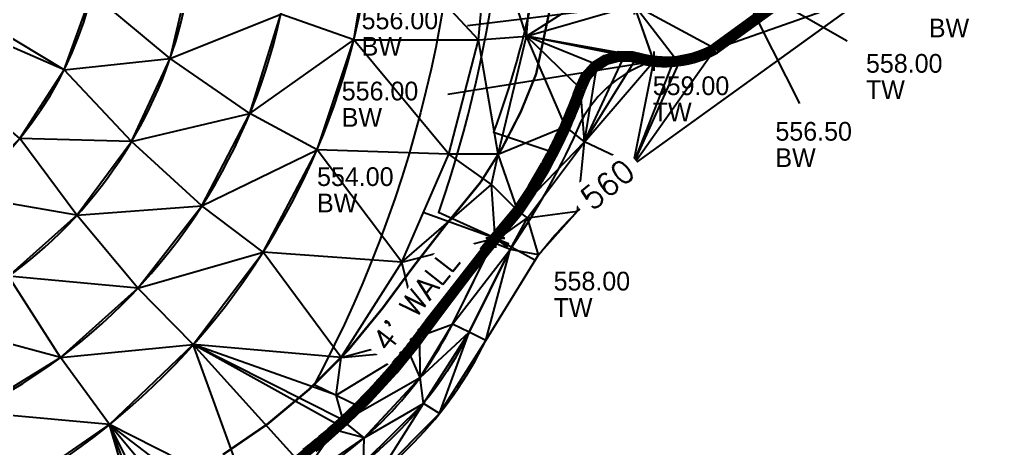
# Model space of a CAD drawing. Header units: inches. Extents: x 2461366 to 2469791, y 7062737 to 7065282.
# Drawn here: x 2467310.7 to 2467521.4, y 7064104 to 7064195.5 of the extents above; entities that cross this region are included whole.
import ezdxf

# ---------------------------------------------------------------- set-up
doc = ezdxf.new("R2010")
doc.units = ezdxf.units.IN
doc.header["$LTSCALE"] = 60
doc.header["$MEASUREMENT"] = 0
doc.linetypes.add('DASHED2', pattern=[0.375, 0.25, -0.125])
for name, color, linetype in [('3D', 5, 'Continuous'), ('CONC LABEL', 7, 'Continuous'), ('CONT MJR LABEL', 4, 'Continuous'), ('CONTOURS', 35, 'Continuous'), ('PROP TRAIL', 3, 'Continuous'), ('Proposed Ground-C-TINN', 7, 'Continuous'), ('Proposed Ground-C-TINN-BNDY', 7, 'Continuous'), ('WALL', 6, 'Continuous')]:
    doc.layers.add(name, color=color, linetype=linetype)
doc.styles.add('L80', font='simplex', dxfattribs={"height": 4.8})

# ---------------------------------------------------------------- blocks, each defined once
blk = doc.blocks.new('*U17')
at = {"layer": 'CONC LABEL', "color": 7, "linetype": 'Continuous'}
for p, q in [((-23.98, 19.4), (-23.98, 15.4)), ((-21.98, 17.4), (-25.98, 17.4)), ((0, 6.22), (-23.98, 17.4))]:
    blk.add_line(p, q, dxfattribs=at)
blk.add_lwpolyline([(-23.98, 17.4), (-21.43, 15.77), (-21.09, 16.49)], close=True, dxfattribs=at)
blk.add_circle((-23.98, 17.4), 1, dxfattribs=at)
at = {"layer": 'CONC LABEL', "color": 7, "char_height": 4, "attachment_point": 4}
for s, insert in [('557.00', (4, 2.8)), ('BW', (4, -2.8))]:
    blk.add_mtext(s, dxfattribs=dict(at, insert=insert))
blk = doc.blocks.new('*U32')
at = {"layer": 'CONC LABEL', "color": 7, "linetype": 'Continuous'}
for p, q in [((70.75, 11.24, -555), (70.75, 7.24, -555)), ((26.67, 2.15, -128.89), (70.75, 9.24, -555)), ((72.75, 9.24, -555), (68.75, 9.24, -555))]:
    blk.add_line(p, q, dxfattribs=at)
at = {"layer": 'CONC LABEL', "color": 7, "linetype": 'Continuous', "extrusion": (0.98192, 0.158032, 0.10421), "elevation": 13.09}
blk.add_lwpolyline([(-2.12, -559.41), (-2.08, -556.41), (-2.16, -556.41)], close=True, dxfattribs=at)
at = {"layer": 'CONC LABEL', "color": 7, "linetype": 'Continuous'}
blk.add_circle((70.75, 9.24, -555), 1, dxfattribs=at)
at = {"layer": 'CONC LABEL', "color": 7, "char_height": 4, "attachment_point": 4}
for s, insert in [('556.00', (4, 2.8)), ('BW', (4, -2.8))]:
    blk.add_mtext(s, dxfattribs=dict(at, insert=insert))
blk = doc.blocks.new('*U33')
at = {"layer": 'CONC LABEL', "color": 7, "linetype": 'Continuous'}
for p, q in [((4.25, 10.01), (4.25, 6.01)), ((6.25, 8.01), (2.25, 8.01))]:
    blk.add_line(p, q, dxfattribs=at)
blk.add_circle((4.25, 8.01), 1, dxfattribs=at)
at = {"layer": 'CONC LABEL', "color": 7, "char_height": 4, "attachment_point": 4}
for s, insert in [('559.00', (4, 2.8)), ('TW', (4, -2.8))]:
    blk.add_mtext(s, dxfattribs=dict(at, insert=insert))
blk = doc.blocks.new('*U34')
at = {"layer": 'CONC LABEL', "color": 7, "linetype": 'Continuous'}
for p, q in [((26.67, -4.79, -256.1), (42.07, -10.32, -552)), ((42.07, -8.32, -552), (42.07, -12.32, -552)), ((44.07, -10.32, -552), (40.07, -10.32, -552))]:
    blk.add_line(p, q, dxfattribs=at)
at = {"layer": 'CONC LABEL', "color": 7, "linetype": 'Continuous', "extrusion": (0.939749, -0.337373, 0.055233), "elevation": 12.53}
blk.add_lwpolyline([(4.51, -553.54), (4.53, -550.54), (4.48, -550.54)], close=True, dxfattribs=at)
at = {"layer": 'CONC LABEL', "color": 7, "linetype": 'Continuous'}
blk.add_circle((42.07, -10.32, -552), 1, dxfattribs=at)
at = {"layer": 'CONC LABEL', "color": 7, "char_height": 4, "attachment_point": 4}
for s, insert in [('554.00', (4, 2.8)), ('BW', (4, -2.8))]:
    blk.add_mtext(s, dxfattribs=dict(at, insert=insert))
blk = doc.blocks.new('*U35')
at = {"layer": 'CONC LABEL', "color": 7, "linetype": 'Continuous'}
for p, q in [((-8.44, 13.91), (-8.44, 9.91)), ((-6.44, 11.91), (-10.44, 11.91)), ((0, 7.29), (-8.44, 11.91))]:
    blk.add_line(p, q, dxfattribs=at)
blk.add_lwpolyline([(-8.44, 11.91), (-6, 10.12), (-5.62, 10.82)], close=True, dxfattribs=at)
blk.add_circle((-8.44, 11.91), 1, dxfattribs=at)
at = {"layer": 'CONC LABEL', "color": 7, "char_height": 4, "attachment_point": 4}
for s, insert in [('558.00', (4, 2.8)), ('TW', (4, -2.8))]:
    blk.add_mtext(s, dxfattribs=dict(at, insert=insert))
blk = doc.blocks.new('*U47')
at = {"layer": 'CONC LABEL', "color": 7, "linetype": 'Continuous'}
for p, q in [((62.31, 7.98), (62.31, 3.98)), ((26.67, 1.63), (62.31, 5.98)), ((64.31, 5.98), (60.31, 5.98))]:
    blk.add_line(p, q, dxfattribs=at)
blk.add_lwpolyline([(62.31, 5.98), (59.29, 6.02), (59.38, 5.22)], close=True, dxfattribs=at)
blk.add_circle((62.31, 5.98), 1, dxfattribs=at)
at = {"layer": 'CONC LABEL', "color": 7, "char_height": 4, "attachment_point": 4}
for s, insert in [('556.00', (4, 2.8)), ('BW', (4, -2.8))]:
    blk.add_mtext(s, dxfattribs=dict(at, insert=insert))
blk = doc.blocks.new('*U50')
at = {"layer": 'CONC LABEL', "color": 7, "linetype": 'Continuous'}
for p, q in [((-4.29, 37.43), (-4.29, 33.43)), ((-2.29, 35.43), (-6.29, 35.43)), ((9.21, 8.8), (-4.29, 35.43))]:
    blk.add_line(p, q, dxfattribs=at)
blk.add_lwpolyline([(-4.29, 35.43), (-3.29, 32.57), (-2.58, 32.94)], close=True, dxfattribs=at)
blk.add_circle((-4.29, 35.43), 1, dxfattribs=at)
at = {"layer": 'CONC LABEL', "color": 7, "char_height": 4, "attachment_point": 4}
for s, insert in [('556.50', (4, 2.8)), ('BW', (4, -2.8))]:
    blk.add_mtext(s, dxfattribs=dict(at, insert=insert))
blk = doc.blocks.new('*U51')
at = {"layer": 'CONC LABEL', "color": 7, "linetype": 'Continuous'}
for p, q in [((-21.77, 21.09), (-25.77, 21.09)), ((-23.77, 23.09), (-23.77, 19.09)), ((0, 7.58), (-23.77, 21.09))]:
    blk.add_line(p, q, dxfattribs=at)
blk.add_lwpolyline([(-23.77, 21.09), (-21.36, 19.26), (-20.96, 19.96)], close=True, dxfattribs=at)
blk.add_circle((-23.77, 21.09), 1, dxfattribs=at)
at = {"layer": 'CONC LABEL', "color": 7, "char_height": 4, "attachment_point": 4}
for s, insert in [('558.00', (4, 2.8)), ('TW', (4, -2.8))]:
    blk.add_mtext(s, dxfattribs=dict(at, insert=insert))

msp = doc.modelspace()

# ---------------------------------------------------------------- linework, layer by layer
at = {"layer": '3D'}
for points in [[(2467445.7, 7064187.75, 555), (2467445.77, 7064187.74, 555), (2467445.83, 7064187.73, 555), (2467445.89, 7064187.72, 555), (2467445.9, 7064187.72, 555), (2467446.97, 7064187.6, 555.04), (2467448.04, 7064187.53, 555.08), (2467449.12, 7064187.51, 555.13), (2467450.19, 7064187.55, 555.17), (2467451.26, 7064187.65, 555.21), (2467452.32, 7064187.81, 555.25), (2467453.37, 7064188.02, 555.3), (2467454.42, 7064188.28, 555.34), (2467455.44, 7064188.6, 555.38), (2467456.45, 7064188.97, 555.42), (2467457.44, 7064189.39, 555.47), (2467458.4, 7064189.86, 555.51), (2467458.81, 7064190.08, 555.53), (2467468.52, 7064197.16, 556), (2467484.62, 7064208.88, 557), (2467500.53, 7064221.4, 558), (2467516.7, 7064233.17, 559), (2467533.25, 7064244.3, 560)], [(2467445.64, 7064185.72, 559), (2467446.8, 7064185.59, 559.01), (2467447.96, 7064185.52, 559.02), (2467449.12, 7064185.52, 559.03), (2467450.28, 7064185.57, 559.04), (2467451.44, 7064185.68, 559.05), (2467452.59, 7064185.84, 559.07), (2467453.73, 7064186.07, 559.08), (2467454.86, 7064186.35, 559.09), (2467455.98, 7064186.69, 559.1), (2467457.07, 7064187.08, 559.11), (2467458.14, 7064187.53, 559.12), (2467459.19, 7064188.03, 559.13), (2467459.88, 7064188.39, 559.14), (2467485.84, 7064207.29, 559.44)], [(2467412.05, 7064150.08, 554), (2467414.56, 7064153.12, 554.07), (2467416.35, 7064155.27, 554.12), (2467419.44, 7064159.92, 554.22), (2467422.34, 7064164.84, 554.32), (2467422.52, 7064165.16, 554.33), (2467422.7, 7064165.49, 554.34), (2467422.88, 7064165.82, 554.34), (2467423.05, 7064166.15, 554.35), (2467423.23, 7064166.48, 554.36), (2467423.41, 7064166.81, 554.36), (2467423.58, 7064167.14, 554.37), (2467423.75, 7064167.47, 554.38), (2467423.92, 7064167.8, 554.38), (2467424.09, 7064168.13, 554.39), (2467424.26, 7064168.47, 554.4), (2467424.43, 7064168.8, 554.4), (2467424.6, 7064169.14, 554.41), (2467424.76, 7064169.47, 554.42), (2467424.93, 7064169.81, 554.42), (2467425.09, 7064170.14, 554.43), (2467425.25, 7064170.48, 554.44), (2467425.41, 7064170.82, 554.44), (2467425.57, 7064171.15, 554.45), (2467425.73, 7064171.49, 554.46), (2467425.89, 7064171.83, 554.46), (2467426.04, 7064172.17, 554.47), (2467426.2, 7064172.51, 554.48), (2467426.35, 7064172.85, 554.48), (2467426.5, 7064173.19, 554.49), (2467426.65, 7064173.53, 554.5), (2467426.8, 7064173.88, 554.5), (2467426.95, 7064174.22, 554.51), (2467427.1, 7064174.56, 554.52), (2467427.25, 7064174.91, 554.52), (2467427.39, 7064175.25, 554.53), (2467427.54, 7064175.6, 554.54), (2467427.68, 7064175.94, 554.54), (2467427.82, 7064176.29, 554.55), (2467427.96, 7064176.63, 554.56), (2467428.1, 7064176.98, 554.57), (2467428.24, 7064177.33, 554.57), (2467428.38, 7064177.67, 554.58), (2467428.51, 7064178.02, 554.59), (2467428.65, 7064178.37, 554.59), (2467428.78, 7064178.72, 554.6), (2467428.91, 7064179.07, 554.61), (2467429.04, 7064179.42, 554.61), (2467429.17, 7064179.77, 554.62), (2467429.3, 7064180.12, 554.63), (2467429.42, 7064180.47, 554.63), (2467429.55, 7064180.83, 554.64), (2467429.64, 7064181.09, 554.64), (2467430.95, 7064183.9, 554.7), (2467433.01, 7064186.23, 554.76), (2467435.64, 7064187.87, 554.81), (2467438.64, 7064188.69, 554.87), (2467441.74, 7064188.62, 554.92), (2467442.94, 7064188.35, 554.95), (2467443, 7064188.33, 554.95), (2467443.06, 7064188.31, 554.95), (2467443.12, 7064188.3, 554.95), (2467443.18, 7064188.28, 554.95), (2467443.24, 7064188.26, 554.95), (2467443.3, 7064188.24, 554.95), (2467443.36, 7064188.23, 554.95), (2467443.42, 7064188.21, 554.95), (2467443.48, 7064188.2, 554.96), (2467443.54, 7064188.18, 554.96), (2467443.6, 7064188.16, 554.96), (2467443.67, 7064188.15, 554.96), (2467443.73, 7064188.13, 554.96), (2467443.79, 7064188.12, 554.96), (2467443.85, 7064188.1, 554.96), (2467443.91, 7064188.09, 554.96), (2467443.97, 7064188.07, 554.96), (2467444.03, 7064188.06, 554.97), (2467444.09, 7064188.04, 554.97), (2467444.16, 7064188.03, 554.97), (2467444.22, 7064188.02, 554.97), (2467444.28, 7064188, 554.97), (2467444.34, 7064187.99, 554.97), (2467444.4, 7064187.98, 554.97), (2467444.46, 7064187.96, 554.97), (2467444.52, 7064187.95, 554.97), (2467444.59, 7064187.94, 554.98), (2467444.65, 7064187.93, 554.98), (2467444.71, 7064187.91, 554.98), (2467444.77, 7064187.9, 554.98), (2467444.83, 7064187.89, 554.98), (2467444.9, 7064187.88, 554.98), (2467444.96, 7064187.87, 554.98), (2467445.02, 7064187.86, 554.98), (2467445.08, 7064187.84, 554.99), (2467445.14, 7064187.83, 554.99), (2467445.21, 7064187.82, 554.99), (2467445.27, 7064187.81, 554.99), (2467445.33, 7064187.8, 554.99), (2467445.39, 7064187.79, 554.99), (2467445.46, 7064187.78, 554.99), (2467445.52, 7064187.78, 554.99), (2467445.58, 7064187.77, 554.99), (2467445.64, 7064187.76, 555), (2467445.7, 7064187.75, 555), (2467445.77, 7064187.74, 555), (2467445.83, 7064187.73, 555), (2467445.89, 7064187.72, 555), (2467445.9, 7064187.72, 555)], [(2467374.05, 7064103.3, 556), (2467376.05, 7064104.96, 556), (2467380.71, 7064109.09, 556), (2467385.82, 7064114.09, 556.28), (2467391.3, 7064120.09, 556.6), (2467395.85, 7064125.7, 556.89), (2467398.24, 7064128.91, 557.05), (2467401.7, 7064133.59, 557.28), (2467404.82, 7064137.71, 557.48), (2467407.59, 7064141.28, 557.66), (2467410.56, 7064145.04, 557.85), (2467412.99, 7064148.06, 558), (2467417.94, 7064154.05, 558.14), (2467418.53, 7064154.89, 558.16), (2467419.1, 7064155.74, 558.18), (2467419.67, 7064156.59, 558.2), (2467420.23, 7064157.44, 558.22), (2467420.78, 7064158.3, 558.24), (2467421.33, 7064159.17, 558.25), (2467421.86, 7064160.04, 558.27), (2467422.39, 7064160.92, 558.29), (2467422.91, 7064161.8, 558.31), (2467423.42, 7064162.68, 558.33), (2467423.93, 7064163.58, 558.35), (2467424.42, 7064164.47, 558.37), (2467424.91, 7064165.37, 558.39), (2467425.38, 7064166.28, 558.4), (2467425.85, 7064167.18, 558.42), (2467426.31, 7064168.1, 558.44), (2467426.77, 7064169.02, 558.46), (2467427.21, 7064169.94, 558.48), (2467427.64, 7064170.86, 558.5), (2467428.07, 7064171.79, 558.52), (2467428.49, 7064172.73, 558.54), (2467428.89, 7064173.67, 558.55), (2467429.29, 7064174.61, 558.57), (2467429.68, 7064175.55, 558.59), (2467430.06, 7064176.5, 558.61), (2467430.44, 7064177.46, 558.63), (2467430.8, 7064178.41, 558.65), (2467431.15, 7064179.37, 558.67), (2467431.5, 7064180.34, 558.69), (2467431.55, 7064180.47, 558.69), (2467432.61, 7064182.78, 558.73), (2467434.29, 7064184.69, 558.78), (2467436.44, 7064186.04, 558.83), (2467438.9, 7064186.71, 558.87), (2467441.44, 7064186.64, 558.92), (2467442.38, 7064186.43, 558.94), (2467442.43, 7064186.41, 558.94), (2467442.48, 7064186.4, 558.94), (2467442.53, 7064186.39, 558.94), (2467442.58, 7064186.37, 558.94), (2467442.64, 7064186.36, 558.94), (2467442.69, 7064186.34, 558.94), (2467442.74, 7064186.33, 558.95), (2467442.79, 7064186.31, 558.95), (2467442.84, 7064186.3, 558.95), (2467442.89, 7064186.29, 558.95), (2467442.95, 7064186.27, 558.95), (2467443, 7064186.26, 558.95), (2467443.05, 7064186.25, 558.95), (2467443.1, 7064186.23, 558.95), (2467443.15, 7064186.22, 558.95), (2467443.2, 7064186.21, 558.95), (2467443.26, 7064186.19, 558.96), (2467443.31, 7064186.18, 558.96), (2467443.36, 7064186.17, 558.96), (2467443.41, 7064186.16, 558.96), (2467443.46, 7064186.14, 558.96), (2467443.51, 7064186.13, 558.96), (2467443.57, 7064186.12, 558.96), (2467443.62, 7064186.11, 558.96), (2467443.67, 7064186.09, 558.96), (2467443.72, 7064186.08, 558.96), (2467443.77, 7064186.07, 558.97), (2467443.83, 7064186.06, 558.97), (2467443.88, 7064186.05, 558.97), (2467443.93, 7064186.04, 558.97), (2467443.98, 7064186.02, 558.97), (2467444.03, 7064186.01, 558.97), (2467444.09, 7064186, 558.97), (2467444.14, 7064185.99, 558.97), (2467444.19, 7064185.98, 558.97), (2467444.24, 7064185.97, 558.97), (2467444.3, 7064185.96, 558.97), (2467444.35, 7064185.95, 558.98), (2467444.4, 7064185.94, 558.98), (2467444.45, 7064185.93, 558.98), (2467444.5, 7064185.91, 558.98), (2467444.56, 7064185.9, 558.98), (2467444.61, 7064185.89, 558.98), (2467444.66, 7064185.88, 558.98), (2467444.71, 7064185.87, 558.98), (2467444.77, 7064185.86, 558.98), (2467444.82, 7064185.85, 558.98), (2467444.87, 7064185.84, 558.99), (2467444.92, 7064185.84, 558.99), (2467444.98, 7064185.83, 558.99), (2467445.03, 7064185.82, 558.99), (2467445.08, 7064185.81, 558.99), (2467445.13, 7064185.8, 558.99), (2467445.19, 7064185.79, 558.99), (2467445.24, 7064185.78, 558.99), (2467445.29, 7064185.77, 558.99), (2467445.34, 7064185.76, 558.99), (2467445.4, 7064185.75, 559), (2467445.45, 7064185.75, 559), (2467445.5, 7064185.74, 559), (2467445.55, 7064185.73, 559), (2467445.61, 7064185.72, 559), (2467445.64, 7064185.72, 559)], [(2467379.49, 7064110.67, 553), (2467382.22, 7064113.3, 553.07), (2467384.91, 7064116.03, 553.15), (2467385.08, 7064116.21, 553.15), (2467385.26, 7064116.39, 553.16), (2467385.43, 7064116.57, 553.16), (2467385.6, 7064116.75, 553.17), (2467385.77, 7064116.94, 553.17), (2467385.94, 7064117.12, 553.18), (2467386.12, 7064117.3, 553.18), (2467386.29, 7064117.49, 553.19), (2467386.46, 7064117.67, 553.19), (2467386.63, 7064117.85, 553.2), (2467386.8, 7064118.04, 553.2), (2467386.97, 7064118.22, 553.21), (2467387.13, 7064118.41, 553.21), (2467387.3, 7064118.59, 553.22), (2467387.47, 7064118.78, 553.22), (2467387.64, 7064118.96, 553.23), (2467387.81, 7064119.15, 553.23), (2467387.97, 7064119.34, 553.24), (2467388.14, 7064119.52, 553.24), (2467388.31, 7064119.71, 553.25), (2467388.47, 7064119.9, 553.25), (2467388.64, 7064120.08, 553.26), (2467388.8, 7064120.27, 553.26), (2467388.97, 7064120.46, 553.27), (2467389.13, 7064120.65, 553.27), (2467389.3, 7064120.84, 553.28), (2467389.46, 7064121.03, 553.28), (2467389.63, 7064121.22, 553.29), (2467389.79, 7064121.41, 553.29), (2467389.95, 7064121.6, 553.3), (2467390.12, 7064121.79, 553.3), (2467390.28, 7064121.98, 553.31), (2467390.44, 7064122.17, 553.31), (2467390.6, 7064122.36, 553.32), (2467390.76, 7064122.55, 553.32), (2467390.92, 7064122.74, 553.32), (2467391.08, 7064122.94, 553.33), (2467391.24, 7064123.13, 553.33), (2467391.4, 7064123.32, 553.34), (2467391.56, 7064123.51, 553.34), (2467391.72, 7064123.71, 553.35), (2467391.88, 7064123.9, 553.35), (2467392.04, 7064124.1, 553.36), (2467392.2, 7064124.29, 553.36), (2467392.35, 7064124.48, 553.37), (2467392.51, 7064124.68, 553.37), (2467392.67, 7064124.87, 553.38), (2467392.82, 7064125.07, 553.38), (2467392.98, 7064125.27, 553.39), (2467393.14, 7064125.46, 553.39), (2467393.29, 7064125.66, 553.4), (2467393.45, 7064125.86, 553.4), (2467393.6, 7064126.05, 553.41), (2467393.75, 7064126.25, 553.41), (2467393.91, 7064126.45, 553.42), (2467394.06, 7064126.65, 553.42), (2467394.21, 7064126.84, 553.43), (2467394.37, 7064127.04, 553.43), (2467394.52, 7064127.24, 553.44), (2467394.67, 7064127.44, 553.44), (2467394.82, 7064127.64, 553.45), (2467394.97, 7064127.84, 553.45), (2467395.12, 7064128.04, 553.46), (2467395.28, 7064128.24, 553.46), (2467395.43, 7064128.44, 553.47), (2467395.45, 7064128.47, 553.47), (2467400.23, 7064134.95, 553.62), (2467409.58, 7064147.02, 553.92), (2467412.05, 7064150.08, 554)], [(2467371.3, 7064103.67, 553), (2467371.8, 7064104.06, 553), (2467372.29, 7064104.46, 553), (2467372.78, 7064104.85, 553), (2467373.27, 7064105.25, 553), (2467373.76, 7064105.66, 553), (2467374.25, 7064106.06, 553), (2467374.73, 7064106.47, 553), (2467375.21, 7064106.88, 553), (2467375.7, 7064107.29, 553), (2467376.17, 7064107.7, 553), (2467376.65, 7064108.12, 553), (2467377.13, 7064108.54, 553), (2467377.6, 7064108.96, 553), (2467378.07, 7064109.38, 553), (2467378.54, 7064109.81, 553), (2467379, 7064110.24, 553), (2467379.46, 7064110.66, 553)]]:
    msp.add_polyline3d(points, dxfattribs=at)
at = {"layer": 'CONTOURS'}
msp.add_line((2467412.33, 7064148.82, 554), (2467412.33, 7064148.82, 554), dxfattribs=at)
for points, elevation in [([(2467369.82, 7064096.26, 0.157874), (2467403.18, 7064130.5), (2467412.33, 7064148.82), (2467412.33, 7064148.82, -0.003994), (2467417.15, 7064154.66, 0.068685), (2467430.6, 7064180.78, -0.411868), (2467442.66, 7064187.39, 0.200142), (2467459.35, 7064189.24), (2467485.23, 7064208.08, -0.007045), (2467497.07, 7064217.5), (2467491.28, 7064225.66, 0.008143), (2467477.36, 7064214.56), (2467477.07, 7064214.32), (2467476.54, 7064214.94, -0.118169), (2467429.45, 7064307.49, 0.183015), (2467431.31, 7064317.42, -0.045093), (2467428.15, 7064346.73, -0.04479), (2467428.8, 7064355.65, 0.079303), (2467429, 7064408.24, 0.04302), (2467418.87, 7064434.72), (2467392.49, 7064479.27, 0.022939), (2467377.1, 7064501.86, 0.007046), (2467371.97, 7064508.5, 0.264433), (2467117.6, 7064610.6)], 558), ([(2466876.39, 7064321.36), (2466874.12, 7064362.74, 0.110194), (2466854.6, 7064434.37, -0.137687), (2466846.63, 7064476.72, -0.151282), (2466865.44, 7064532.64, -0.182735), (2466918.6, 7064568.91), (2466924.16, 7064568.4, 0.085139), (2467097.42, 7064583.1), (2467121.22, 7064589.29, -0.263152), (2467355.1, 7064494.77, -0.038917), (2467379.21, 7064459.1), (2467399.9, 7064424.14, -0.051573), (2467409.86, 7064396.21, 0.121258), (2467405.26, 7064383.32, -0.006169), (2467404.92, 7064377.82), (2467399, 7064298.82, 0.096645), (2467399.53, 7064284.83), (2467403.93, 7064266.08, -0.146049), (2467373.6, 7064117.5)], 553), ([(2467309.49, 7064095.07, 0.35989), (2467378.33, 7064277.73, -0.087475), (2467380.34, 7064316.83), (2467384.89, 7064378.93, 0.248192), (2467310.66, 7064526.73, 0.224693), (2467077.09, 7064574.55), (2467056.03, 7064568.63, -0.070457), (2467025.23, 7064561.85, -0.0023), (2467001.89, 7064562.38, 6.333921), (2467001.95, 7064562.36, 0.216596), (2466882.03, 7064521.36, 0.129763), (2466862.06, 7064473.7, 0.178127), (2466875.9, 7064412.63, -0.176414), (2466885.23, 7064380.9), (2466880.63, 7064321.94)], 552), ([(2466875.25, 7064272.92, 0.13065), (2466870.61, 7064253.23, 0.005732), (2466870.71, 7064249.63, 0.222258), (2466890.16, 7064212), (2466915.93, 7064192.14, 0.170361), (2466976.01, 7064182.72, -0.038607), (2466992.23, 7064184.23, -0.329975), (2467068.11, 7064130.73, 0.221052), (2467140.61, 7064055.96, 0.20092), (2467223.78, 7064067.12, 0.025791), (2467300.44, 7064111.73, 0.407271), (2467357.66, 7064275.01, -0.091333), (2467356.3, 7064304.39), (2467362.04, 7064381.03, 0.25865), (2467304.64, 7064519.18, 0.232912), (2467077.83, 7064570.36), (2467058.13, 7064563.01, -0.071063), (2467025.4, 7064555.84, -0.002327), (2467001.73, 7064556.38), (2467001.43, 7064556.38)], 551), ([(2467230.79, 7064091.42, -0.013352), (2467265.08, 7064117.42), (2467291.32, 7064130.89, 0.388717), (2467342.82, 7064250.25), (2467338.19, 7064270.44, -0.089208), (2467336.35, 7064305.89), (2467341.17, 7064370.23), (2467342.1, 7064382.53, 0.226549), (2467292.03, 7064511.3), (2467292.03, 7064511.3, 0.263791), (2467079.69, 7064564.65), (2467060.23, 7064557.39, -0.071624), (2467025.57, 7064549.84, -0.002354), (2467001.57, 7064550.38, 0.281978), (2466908.2, 7064490.23, 0.002198), (2466907.65, 7064489.14), (2466907.92, 7064489.68, 0.159303), (2466894.66, 7064404.58, -0.089942), (2466895.89, 7064387.97), (2466888.89, 7064324.16)], 550), ([(2466882.89, 7064266.94, 0.416534), (2466974.3, 7064201.78, -0.02973), (2466991.81, 7064203.22, -0.329957), (2467086.16, 7064136.67, 0.611079), (2467223.32, 7064115.28, -0.213654), (2467240.86, 7064130.16), (2467283.12, 7064149.14, 0.388717), (2467323.93, 7064243.69), (2467318.72, 7064265.87, -0.087614), (2467316.41, 7064307.38), (2467322.15, 7064384.02, 0.226549), (2467278.34, 7064496.73), (2467252.13, 7064521.64, 0.27904), (2467081.7, 7064559), (2467062.33, 7064551.76, -0.072686), (2467025.44, 7064543.82, 0.312092), (2466932.6, 7064494.01, 0.017251), (2466926.15, 7064481.41, 0.144369), (2466913.13, 7064405.44, -0.134221), (2466912.12, 7064382.07), (2466893.37, 7064325.82)], 549), ([(2467432.91, 7064409.1, -0.079671), (2467432.75, 7064355, 0.04479), (2467432.15, 7064346.8, 0.045151), (2467435.23, 7064318.17, -0.057739), (2467436.32, 7064301.39, 0.08843), (2467437.19, 7064294.43, 0.072072), (2467464.24, 7064237.81, -0.181719), (2467465.77, 7064228.63, 0.019557), (2467476.54, 7064214.94), (2467477.07, 7064214.32), (2467477.36, 7064214.56, -0.01733), (2467507.42, 7064237.63), (2467513.05, 7064229.36, 0.016318), (2467485.23, 7064208.08), (2467459.35, 7064189.24, -0.156401), (2467446.28, 7064186.66), (2467446.28, 7064186.66, 0.200559), (2467430.67, 7064173.72, -0.048549), (2467415.52, 7064146.44), (2467406.76, 7064128.73, -0.157874), (2467371.68, 7064092.73, 0.136394)], 559), ([(2466848.78, 7064281.77, 0.008742), (2466847.4, 7064272.96, 0.058985), (2466848.39, 7064230.4, 0.195792), (2466865.85, 7064200.43), (2466919.16, 7064159.35, 0.131646), (2466943.05, 7064149.4, 0.077132), (2466981.74, 7064150.22, -0.038576), (2466992.88, 7064151.24, -0.333452), (2467036.92, 7064119.95, 0.284455), (2467192.69, 7064008.12, 0.048184), (2467227.71, 7064009.1, -0.356739), (2467232.86, 7064005.81), (2467237.66, 7063996.74, 0.180156), (2467327.11, 7064061.36, -0.116281), (2467359.4, 7064094.11, 0.094233), (2467396.25, 7064127.88, -0.017924), (2467417.15, 7064154.66, 0.068685), (2467430.6, 7064180.78, -0.411868), (2467442.66, 7064187.39, 0.200142), (2467459.35, 7064189.24), (2467483.16, 7064206.57)], 557), ([(2466856.67, 7064280.41, 0.008574), (2466855.35, 7064272.03, 0.058737), (2466856.31, 7064231.53, 0.195792), (2466870.74, 7064206.76), (2466920.75, 7064168.22, 0.133195), (2466944.95, 7064158.23, 0.075662), (2466980.2, 7064159.08, -0.038511), (2466992.7, 7064160.23, -0.331101), (2467045.36, 7064123.07, 0.312926), (2467211.76, 7064016.82, 0.047418), (2467244.24, 7064021.17, -0.281557), (2467274.29, 7064012.01), (2467274.29, 7064012.01, 0.115833), (2467327.11, 7064061.36, -0.116281), (2467359.4, 7064094.11, 0.094233), (2467396.25, 7064127.88, -0.017924), (2467417.15, 7064154.66, 0.029443), (2467423.8, 7064165.41, 0.029443)], 555), ([(2467379.93, 7064109.73, -0.048311), (2467359.4, 7064094.11, 0.095894), (2467331.58, 7064068.08), (2467331.58, 7064068.08, 0.30986), (2467313.02, 7064071.58), (2467250.29, 7064043.42, -0.42056), (2467056.71, 7064126.99, 0.330032), (2466992.47, 7064172.23, 0.038552), (2466978.11, 7064170.9, -0.098697), (2466937.52, 7064171.53, -0.111504), (2466917.53, 7064180.8), (2466875.62, 7064213.1, -0.195792), (2466864.23, 7064232.65, -0.031028), (2466862.62, 7064253.05, -0.130969), (2466868.25, 7064276.79, -0.130969)], 553), ([(2467424.7, 7064234.2, -0.076141), (2467411.99, 7064171.47), (2467424.72, 7064167.16)], 555)]:
    msp.add_lwpolyline(points, format="xyb", dxfattribs=dict(at, elevation=elevation))
at = {"layer": 'CONTOURS', "linetype": 'DASHED2', "ltscale": 0.5, "elevation": 556}
msp.add_lwpolyline([(2467359.4, 7064094.11, 0.094233), (2467396.25, 7064127.88, -0.017924), (2467417.15, 7064154.66, 0.068685), (2467430.6, 7064180.78, -0.411868), (2467442.66, 7064187.39, 0.042413), (2467446.28, 7064186.66), (2467446.28, 7064186.66), (2467442.09, 7064198.59, -0.318155), (2467437.15, 7064212.07), (2467427.57, 7064216.66, 0.051698), (2467430.71, 7064248.34), (2467448.31, 7064256.92, -0.062559), (2467429.09, 7064309.01, -0.071322), (2467424.27, 7064356.39, 0.069264), (2467420.14, 7064398.68, 0.17548), (2467421.24, 7064406.26, 0.042107), (2467411.81, 7064430.94), (2467385.64, 7064475.14, 0.022875), (2467370.7, 7064497.05, 0.007049), (2467365.7, 7064503.52, 0.263963), (2467119.15, 7064602.73)], format="xyb", dxfattribs=at)
at = {"layer": 'CONTOURS', "elevation": 553}
msp.add_lwpolyline([(2467383.2, 7064112.86), (2467373.6, 7064117.5), (2467379.43, 7064123.33)], dxfattribs=at)
at = {"layer": 'CONTOURS'}
for centre, radius, start, end in [((2467148.27, 7064241.62, 554), 266.69, 340.8888, 5.8294), ((2467780.18, 7063849.93, 554), 473.98, 140.9057, 144.0978), ((2467289.04, 7064207.91, 554), 133.79, 301.7253, 323.2584)]:
    msp.add_arc(centre, radius, start, end, dxfattribs=at)
at = {"layer": 'PROP TRAIL', "color": 7, "const_width": 0.5}
msp.add_lwpolyline([(2467121.65, 7064589.95, -0.263152), (2467355.53, 7064495.43, -0.038917), (2467379.64, 7064459.76), (2467400.33, 7064424.8, -0.122225), (2467414.28, 7064356.8, 0.071322), (2467419.39, 7064306.6, 0.030079), (2467428.28, 7064278.26, -0.075335), (2467429.6, 7064232.2, -0.026241), (2467421.1, 7064183.91, -0.067096), (2467409.2, 7064160.75, 0.017657), (2467388.2, 7064133.8, -0.09416), (2467354.11, 7064102.6, 0.115866)], format="xyb", dxfattribs=at)
at = {"layer": 'Proposed Ground-C-TINN'}
for p, q in [((2467419.01, 7064191.99, 554), (2467421.14, 7064217.88, 554)), ((2467320.17, 7064184.75, 549), (2467267.95, 7064216.2, 548)), ((2467382.12, 7064191.16, 552), (2467386.11, 7064215.57, 552)), ((2467408.75, 7064191.21, 553), (2467386.11, 7064215.57, 552)), ((2467408.75, 7064191.21, 553), (2467411.12, 7064216.32, 553)), ((2467419.01, 7064191.99, 554), (2467411.12, 7064216.32, 553)), ((2467310.68, 7064170.13, 549), (2467264.82, 7064208.85, 548)), ((2467320.17, 7064184.75, 549), (2467264.82, 7064208.85, 548)), ((2467342.85, 7064187.23, 550), (2467347.34, 7064206.3, 550)), ((2467419.01, 7064191.99, 554), (2467437.83, 7064203.89, 555)), ((2467320.17, 7064184.75, 549), (2467326.1, 7064201.15, 549)), ((2467342.85, 7064187.23, 550), (2467326.1, 7064201.15, 549)), ((2467441.87, 7064164.49, 560), (2467492.26, 7064200.83, 560)), ((2467459.35, 7064189.24, 556), (2467492.26, 7064200.83, 560)), ((2467342.85, 7064187.23, 550), (2467366.51, 7064196.66, 551)), ((2467359.91, 7064175.43, 551), (2467366.51, 7064196.66, 551)), ((2467382.12, 7064191.16, 552), (2467366.51, 7064196.66, 551)), ((2467419.01, 7064191.99, 554), (2467442.09, 7064198.59, 555)), ((2467459.35, 7064189.24, 556), (2467442.09, 7064198.59, 555)), ((2467451.17, 7064186.79, 558), (2467442.09, 7064198.59, 555)), ((2467446.11, 7064187.15, 555), (2467442.09, 7064198.59, 555)), ((2467459.35, 7064189.24, 556), (2467469.03, 7064196.29, 556)), ((2467359.91, 7064175.43, 551), (2467382.12, 7064191.16, 552)), ((2467374.25, 7064167.72, 552), (2467382.12, 7064191.16, 552)), ((2467382.12, 7064191.16, 552), (2467408.75, 7064191.21, 553)), ((2467402.45, 7064166.8, 553), (2467382.12, 7064191.16, 552)), ((2467402.45, 7064166.8, 553), (2467408.75, 7064191.21, 553)), ((2467408.75, 7064191.21, 553), (2467419.01, 7064191.99, 554)), ((2467412.94, 7064166.74, 554), (2467408.75, 7064191.21, 553)), ((2467412.94, 7064166.74, 554), (2467419.01, 7064191.99, 554)), ((2467434.13, 7064185.84, 555), (2467419.01, 7064191.99, 554)), ((2467439.99, 7064187.77, 555), (2467419.01, 7064191.99, 554)), ((2467446.11, 7064187.15, 555), (2467419.01, 7064191.99, 554)), ((2467430.6, 7064180.78, 555), (2467419.01, 7064191.99, 554)), ((2467442.66, 7064187.39, 555), (2467419.01, 7064191.99, 554)), ((2467427.37, 7064172.67, 555), (2467419.01, 7064191.99, 554)), ((2467441.87, 7064164.49, 560), (2467459.35, 7064189.24, 556)), ((2467451.17, 7064186.79, 558), (2467459.35, 7064189.24, 556)), ((2467451.92, 7064186.74, 556), (2467459.35, 7064189.24, 556)), ((2467320.17, 7064184.75, 549), (2467342.85, 7064187.23, 550)), ((2467334.6, 7064169.46, 550), (2467342.85, 7064187.23, 550)), ((2467359.91, 7064175.43, 551), (2467342.85, 7064187.23, 550)), ((2467431.44, 7064169.37, 559), (2467439.99, 7064187.77, 555)), ((2467431.44, 7064169.37, 559), (2467442.66, 7064187.39, 555)), ((2467431.44, 7064169.37, 559), (2467446.28, 7064186.66, 555)), ((2467434.13, 7064185.84, 555), (2467439.99, 7064187.77, 555)), ((2467442.66, 7064187.39, 555), (2467439.99, 7064187.77, 555)), ((2467441.87, 7064164.49, 560), (2467451.92, 7064186.74, 556)), ((2467441.87, 7064164.49, 560), (2467446.28, 7064186.66, 555)), ((2467441.87, 7064164.49, 560), (2467450.45, 7064186.57, 559)), ((2467446.28, 7064186.66, 555), (2467442.66, 7064187.39, 555)), ((2467446.11, 7064187.15, 555), (2467442.66, 7064187.39, 555)), ((2467451.17, 7064186.79, 558), (2467446.11, 7064187.15, 555)), ((2467446.28, 7064186.66, 555), (2467446.11, 7064187.15, 555)), ((2467446.28, 7064186.66, 555), (2467451.17, 7064186.79, 558)), ((2467450.45, 7064186.57, 559), (2467446.28, 7064186.66, 555)), ((2467450.45, 7064186.57, 559), (2467451.17, 7064186.79, 558)), ((2467450.45, 7064186.57, 559), (2467451.92, 7064186.74, 556)), ((2467451.92, 7064186.74, 556), (2467451.17, 7064186.79, 558)), ((2467310.68, 7064170.13, 549), (2467320.17, 7064184.75, 549)), ((2467334.6, 7064169.46, 550), (2467320.17, 7064184.75, 549)), ((2467430.6, 7064180.78, 555), (2467434.13, 7064185.84, 555)), ((2467431.44, 7064169.37, 559), (2467434.13, 7064185.84, 555)), ((2467427.37, 7064172.67, 555), (2467430.6, 7064180.78, 555)), ((2467431.44, 7064169.37, 559), (2467430.6, 7064180.78, 555)), ((2467334.6, 7064169.46, 550), (2467359.91, 7064175.43, 551)), ((2467349.61, 7064155.72, 551), (2467359.91, 7064175.43, 551)), ((2467374.25, 7064167.72, 552), (2467359.91, 7064175.43, 551)), ((2467412.94, 7064166.74, 554), (2467427.37, 7064172.67, 555)), ((2467417.15, 7064154.66, 555), (2467427.37, 7064172.67, 555)), ((2467431.44, 7064169.37, 559), (2467427.37, 7064172.67, 555)), ((2467298.11, 7064158.05, 549), (2467310.68, 7064170.13, 549)), ((2467334.6, 7064169.46, 550), (2467310.68, 7064170.13, 549)), ((2467322.91, 7064153.73, 550), (2467310.68, 7064170.13, 549)), ((2467322.91, 7064153.73, 550), (2467334.6, 7064169.46, 550)), ((2467349.61, 7064155.72, 551), (2467334.6, 7064169.46, 550)), ((2467417.15, 7064154.66, 555), (2467431.44, 7064169.37, 559)), ((2467419.27, 7064153.16, 559), (2467431.44, 7064169.37, 559)), ((2467429.96, 7064154.58, 560), (2467431.44, 7064169.37, 559)), ((2467441.87, 7064164.49, 560), (2467431.44, 7064169.37, 559)), ((2467349.61, 7064155.72, 551), (2467374.25, 7064167.72, 552)), ((2467362.7, 7064145.85, 552), (2467374.25, 7064167.72, 552)), ((2467402.45, 7064166.8, 553), (2467374.25, 7064167.72, 552)), ((2467392.37, 7064143.68, 553), (2467374.25, 7064167.72, 552)), ((2467392.37, 7064143.68, 553), (2467402.45, 7064166.8, 553)), ((2467412.94, 7064166.74, 554), (2467402.45, 7064166.8, 553)), ((2467411.57, 7064160.27, 554), (2467402.45, 7064166.8, 553)), ((2467411.57, 7064160.27, 554), (2467412.94, 7064166.74, 554)), ((2467417.15, 7064154.66, 555), (2467412.94, 7064166.74, 554)), ((2467429.96, 7064154.58, 560), (2467441.87, 7064164.49, 560)), ((2467392.37, 7064143.68, 553), (2467411.57, 7064160.27, 554)), ((2467412.33, 7064148.82, 554), (2467411.57, 7064160.27, 554)), ((2467417.15, 7064154.66, 555), (2467411.57, 7064160.27, 554)), ((2467322.91, 7064153.73, 550), (2467298.11, 7064158.05, 549)), ((2467322.91, 7064153.73, 550), (2467349.61, 7064155.72, 551)), ((2467335.96, 7064138.18, 551), (2467349.61, 7064155.72, 551)), ((2467362.7, 7064145.85, 552), (2467349.61, 7064155.72, 551)), ((2467411.85, 7064147.87, 557), (2467417.15, 7064154.66, 555)), ((2467412.33, 7064148.82, 554), (2467417.15, 7064154.66, 555)), ((2467419.27, 7064153.16, 559), (2467417.15, 7064154.66, 555)), ((2467419.27, 7064153.16, 559), (2467429.96, 7064154.58, 560)), ((2467421.6, 7064145.25, 560), (2467429.96, 7064154.58, 560)), ((2467308.28, 7064140.69, 550), (2467322.91, 7064153.73, 550)), ((2467335.96, 7064138.18, 551), (2467322.91, 7064153.73, 550)), ((2467411.85, 7064147.87, 557), (2467419.27, 7064153.16, 559)), ((2467415.52, 7064146.44, 559), (2467419.27, 7064153.16, 559)), ((2467421.6, 7064145.25, 560), (2467419.27, 7064153.16, 559)), ((2467392.37, 7064143.68, 553), (2467412.33, 7064148.82, 554)), ((2467396.25, 7064127.88, 554), (2467412.33, 7064148.82, 554)), ((2467411.85, 7064147.87, 557), (2467412.33, 7064148.82, 554)), ((2467396.25, 7064127.88, 554), (2467411.85, 7064147.87, 557)), ((2467403.18, 7064130.5, 558), (2467411.85, 7064147.87, 557)), ((2467403.18, 7064130.5, 558), (2467415.52, 7064146.44, 559)), ((2467406.76, 7064128.73, 559), (2467415.52, 7064146.44, 559)), ((2467410.35, 7064126.96, 560), (2467415.52, 7064146.44, 559)), ((2467415.52, 7064146.44, 559), (2467411.85, 7064147.87, 557)), ((2467421.6, 7064145.25, 560), (2467415.52, 7064146.44, 559)), ((2467335.96, 7064138.18, 551), (2467362.7, 7064145.85, 552)), ((2467347.79, 7064126.12, 552), (2467362.7, 7064145.85, 552)), ((2467392.37, 7064143.68, 553), (2467362.7, 7064145.85, 552)), ((2467379.43, 7064123.33, 553), (2467362.7, 7064145.85, 552)), ((2467410.35, 7064126.96, 560), (2467421.6, 7064145.25, 560)), ((2467379.43, 7064123.33, 553), (2467392.37, 7064143.68, 553)), ((2467396.25, 7064127.88, 554), (2467392.37, 7064143.68, 553)), ((2467335.96, 7064138.18, 551), (2467308.28, 7064140.69, 550)), ((2467319.39, 7064123.35, 551), (2467308.28, 7064140.69, 550)), ((2467319.39, 7064123.35, 551), (2467335.96, 7064138.18, 551)), ((2467347.79, 7064126.12, 552), (2467335.96, 7064138.18, 551)), ((2467319.39, 7064123.35, 551), (2467291.32, 7064130.89, 550)), ((2467396.25, 7064127.88, 554), (2467403.18, 7064130.5, 558)), ((2467396.27, 7064119.11, 558), (2467403.18, 7064130.5, 558)), ((2467406.76, 7064128.73, 559), (2467403.18, 7064130.5, 558)), ((2467379.43, 7064123.33, 553), (2467396.25, 7064127.88, 554)), ((2467393.81, 7064124.71, 554), (2467396.25, 7064127.88, 554)), ((2467396.27, 7064119.11, 558), (2467396.25, 7064127.88, 554)), ((2467396.27, 7064119.11, 558), (2467406.76, 7064128.73, 559)), ((2467397.03, 7064113.54, 559), (2467406.76, 7064128.73, 559)), ((2467400.42, 7064111.38, 560), (2467406.76, 7064128.73, 559)), ((2467410.35, 7064126.96, 560), (2467406.76, 7064128.73, 559)), ((2467319.39, 7064123.35, 551), (2467347.79, 7064126.12, 552)), ((2467329.9, 7064109.04, 552), (2467347.79, 7064126.12, 552)), ((2467369.74, 7064101.82, 553), (2467347.79, 7064126.12, 552)), ((2467378.86, 7064108.9, 553), (2467347.79, 7064126.12, 552)), ((2467379.43, 7064123.33, 553), (2467347.79, 7064126.12, 552)), ((2467379.86, 7064109.96, 553), (2467347.79, 7064126.12, 552)), ((2467378.3, 7064115.33, 553), (2467347.79, 7064126.12, 552)), ((2467359.4, 7064094.11, 553), (2467347.79, 7064126.12, 552)), ((2467400.42, 7064111.38, 560), (2467410.35, 7064126.96, 560)), ((2467300.44, 7064111.73, 551), (2467319.39, 7064123.35, 551)), ((2467329.9, 7064109.04, 552), (2467319.39, 7064123.35, 551)), ((2467378.3, 7064115.33, 553), (2467393.81, 7064124.71, 554)), ((2467378.3, 7064115.33, 553), (2467379.43, 7064123.33, 553)), ((2467379.43, 7064123.33, 553), (2467393.81, 7064124.71, 554)), ((2467379.86, 7064109.96, 553), (2467393.81, 7064124.71, 554)), ((2467379.93, 7064109.73, 553), (2467393.81, 7064124.71, 554)), ((2467396.27, 7064119.11, 558), (2467393.81, 7064124.71, 554)), ((2467379.93, 7064109.73, 553), (2467396.27, 7064119.11, 558)), ((2467384.35, 7064106.18, 558), (2467396.27, 7064119.11, 558)), ((2467397.03, 7064113.54, 559), (2467396.27, 7064119.11, 558)), ((2467379.86, 7064109.96, 553), (2467378.3, 7064115.33, 553)), ((2467384.2, 7064100.87, 559), (2467397.03, 7064113.54, 559)), ((2467384.35, 7064106.18, 558), (2467397.03, 7064113.54, 559)), ((2467387.38, 7064098.29, 560), (2467397.03, 7064113.54, 559)), ((2467400.42, 7064111.38, 560), (2467397.03, 7064113.54, 559)), ((2467329.9, 7064109.04, 552), (2467300.44, 7064111.73, 551)), ((2467387.38, 7064098.29, 560), (2467400.42, 7064111.38, 560)), ((2467309.49, 7064095.07, 552), (2467329.9, 7064109.04, 552)), ((2467349.01, 7064086.03, 553), (2467329.9, 7064109.04, 552)), ((2467359.4, 7064094.11, 553), (2467329.9, 7064109.04, 552)), ((2467341.38, 7064079.28, 553), (2467329.9, 7064109.04, 552)), ((2467354.13, 7064090.57, 554), (2467329.9, 7064109.04, 552)), ((2467343.61, 7064081.83, 553), (2467329.9, 7064109.04, 552)), ((2467339.16, 7064077.32, 554), (2467329.9, 7064109.04, 552)), ((2467369.74, 7064101.82, 553), (2467378.86, 7064108.9, 553)), ((2467377.93, 7064107.92, 554), (2467379.93, 7064109.73, 553)), ((2467377.93, 7064107.92, 554), (2467378.86, 7064108.9, 553)), ((2467378.86, 7064108.9, 553), (2467379.86, 7064109.96, 553)), ((2467378.86, 7064108.9, 553), (2467379.93, 7064109.73, 553)), ((2467379.93, 7064109.73, 553), (2467379.86, 7064109.96, 553)), ((2467384.35, 7064106.18, 558), (2467379.93, 7064109.73, 553)), ((2467361.67, 7064095.55, 553), (2467377.93, 7064107.92, 554)), ((2467369.74, 7064101.82, 553), (2467377.93, 7064107.92, 554)), ((2467369.82, 7064096.26, 558), (2467377.93, 7064107.92, 554)), ((2467369.82, 7064096.26, 558), (2467384.35, 7064106.18, 558)), ((2467384.35, 7064106.18, 558), (2467377.93, 7064107.92, 554)), ((2467384.2, 7064100.87, 559), (2467384.35, 7064106.18, 558))]:
    msp.add_line(p, q, dxfattribs=at)
at = {"layer": 'Proposed Ground-C-TINN-BNDY'}
msp.add_lwpolyline([(2467387.38, 7064098.29), (2467400.42, 7064111.38), (2467410.35, 7064126.96), (2467421.6, 7064145.25), (2467429.96, 7064154.58), (2467441.87, 7064164.49), (2467492.26, 7064200.83), (2467534.11, 7064233.02), (2467544.29, 7064239.39), (2467550.63, 7064251.88), (2467550.79, 7064274.26), (2467548.7, 7064277.6), (2467538.39, 7064289.88), (2467525.38, 7064299.23), (2467522.84, 7064324.62), (2467506.54, 7064320.62), (2467489.76, 7064320.59), (2467488.77, 7064320.71), (2467477.42, 7064324.48), (2467467.93, 7064331.76), (2467461.35, 7064341.75), (2467459.33, 7064347.69), (2467455.44, 7064371.85), (2467454.98, 7064382.59)], dxfattribs=at)

# ---------------------------------------------------------------- block references
at = {"layer": 'CONC LABEL', "color": 7}
for name, p in [('*U17', (2467501.07, 7064196.51)), ('*U51', (2467487.62, 7064183.33)), ('*U50', (2467468.26, 7064168.82)), ('*U47', (2467379.78, 7064192.61)), ('*U32', (2467375.53, 7064177.42, 555)), ('*U33', (2467442.03, 7064178.55)), ('*U35', (2467420.83, 7064136.83))]:
    msp.add_blockref(name, p, dxfattribs=at)

# ---------------------------------------------------------------- next in the draw order: wipeouts: each hides what was drawn before it
msp.add_wipeout([(2467389.73, 7064121.71), (2467409.19, 7064146.45), (2467403.54, 7064150.99), (2467384.51, 7064126.24)]).dxf.layer = 'WALL'

# ---------------------------------------------------------------- next in the draw order: linework, layer by layer
at = {"layer": 'CONTOURS', "elevation": 560}
msp.add_lwpolyline([(2467373.55, 7064089.19, 0.157874), (2467410.35, 7064126.96), (2467421.6, 7064145.25, -0.032715), (2467429.96, 7064154.58, -0.040538), (2467441.87, 7064164.49), (2467492.26, 7064200.83), (2467534.11, 7064233.02), (2467523.26, 7064250.38, 0.33677), (2467518.49, 7064252.07, -0.059495), (2467482.32, 7064234.15, -0.334259), (2467467.63, 7064239.94, -0.072214), (2467441.01, 7064295.61, -0.08843), (2467440.31, 7064301.19, 0.057858), (2467439.16, 7064318.92, -0.045207), (2467436.15, 7064346.87, -0.04479), (2467436.7, 7064354.36, 0.080022), (2467436.82, 7064409.96, 0.044231), (2467425.92, 7064438.51), (2467399.33, 7064483.41, 0.022997), (2467383.5, 7064506.66, 0.007046), (2467378.23, 7064513.48, 0.264884), (2467116.04, 7064618.46)], format="xyb", dxfattribs=at)
at = {"layer": 'CONTOURS', "elevation": 554}
msp.add_lwpolyline([(2467412.33, 7064148.82), (2467400.23, 7064154.32), (2467400.23, 7064154.32)], dxfattribs=at)
at = {"layer": 'WALL', "color": 6, "const_width": 2}
msp.add_lwpolyline([(2467529.38, 7064240.58, 0.025553), (2467485.23, 7064208.08), (2467459.35, 7064189.24, -0.200142), (2467442.66, 7064187.39, 0.411868), (2467430.6, 7064180.78, -0.068685), (2467417.15, 7064154.66, 0.017924), (2467396.25, 7064127.88, -0.094233), (2467359.4, 7064094.11, 0.116281), (2467327.11, 7064061.36, -0.180156), (2467237.66, 7063996.74)], format="xyb", dxfattribs=at)

# ---------------------------------------------------------------- next in the draw order: block references
at = {"layer": 'CONC LABEL', "color": 7}
msp.add_blockref('*U34', (2467370.25, 7064159.14, 552), dxfattribs=at)

# ---------------------------------------------------------------- next in the draw order: texts
at = {"layer": 'WALL', "style": 'L80'}
msp.add_text("4' WALL", height=4.8, rotation=51.8165, dxfattribs=at).set_placement((2467389.45, 7064124.07))

# ---------------------------------------------------------------- next in the draw order: wipeouts: each hides what was drawn before it
at = {"color": 7}
msp.add_wipeout([(2467432.85, 7064152.17), (2467445.01, 7064162.11), (2467439.85, 7064168.43), (2467427.69, 7064158.49)], dxfattribs=at).translate(0, 0, 560).dxf.layer = 'CONT MJR LABEL'

# ---------------------------------------------------------------- next in the draw order: texts
at = {"layer": 'CONT MJR LABEL', "color": 7, "insert": (2467436.35, 7064160.3, 560), "char_height": 4.8, "attachment_point": 5, "rotation": 39.263, "style": 'L80'}
msp.add_mtext('{560}', dxfattribs=at)

doc.saveas('drawing.dxf')
